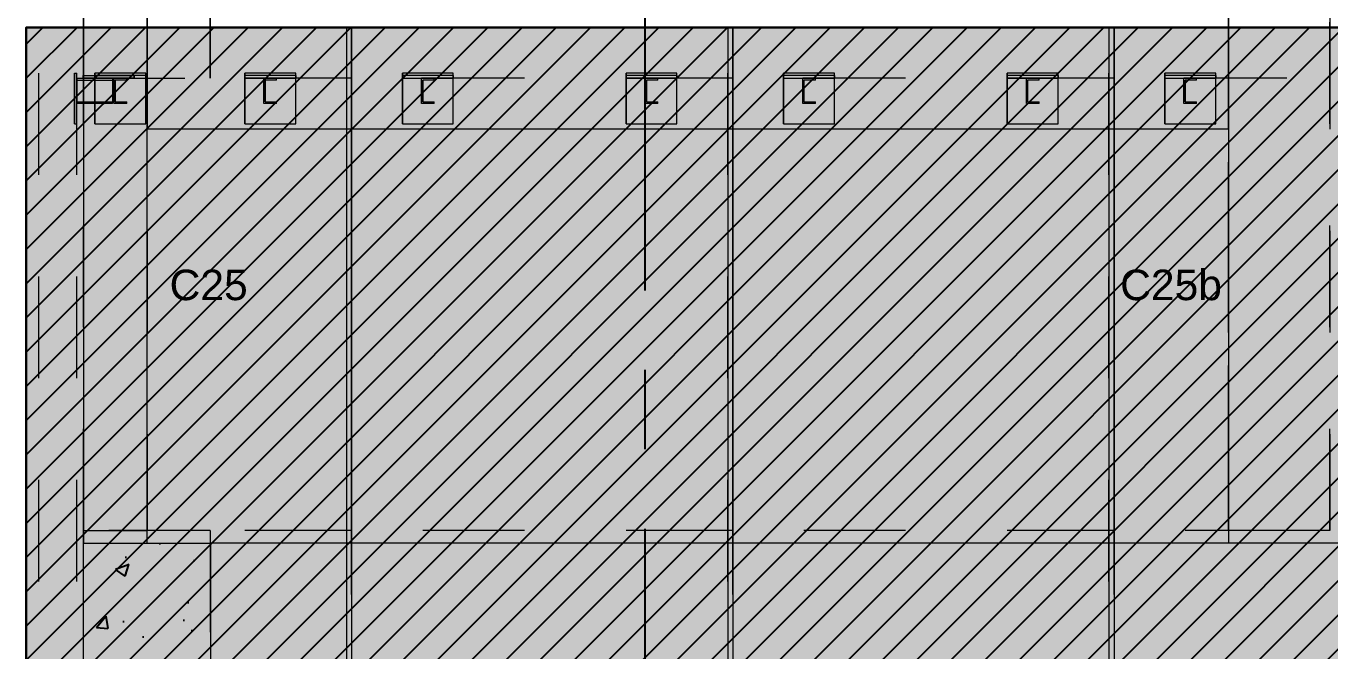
# Model space of a CAD drawing. Header units: millimetres. Extents: x 652937 to 1670132, y 1473552 to 2851037.
# Drawn here: x 754572 to 759703, y 1515147 to 1517605 of the extents above; entities that cross this region are included whole.
import ezdxf
from ezdxf.enums import TextEntityAlignment as Align
from ezdxf.xclip import XClip

# ---------------------------------------------------------------- set-up
doc = ezdxf.new("R2010")
doc.units = ezdxf.units.MM
doc.header["$XCLIPFRAME"] = 0
for name, pattern in [('TA_GL_005.00000', [13.75, 5, -1.25, 1.25, -1.25, 5]), ('XKITLINE00', [0]), ('XKITLINE02', [4, 2, -2])]:
    doc.linetypes.add(name, pattern=pattern)
doc.layers.get('Defpoints').update_dxf_attribs({"color": 255})
for name, color, linetype in [('000 - 0_SYM_DWG_GRID-BUBBLE_MAIN_COLOR_1', 3, 'Continuous'), ('000 - 0_SYM_DWG_GRIDLINE_MAIN_COLOR_251', 251, 'Continuous'), ('000 - CONCRETE_COL_WIPEOUT_', 250, 'Continuous'), ('000 - CONCRETE_WALL_HATCH_', 251, 'Continuous'), ('000 - CONCRETE_WALL_MAIN_COLOR_2', 1, 'Continuous'), ('000 - H A T C H', 9, 'Continuous'), ('CVA044__', 2, 'Continuous')]:
    doc.layers.add(name, color=color, linetype=linetype)
for name, color, linetype, lineweight in [('A-230-M_FLOOR', 2, 'Continuous', 25), ('Part', 2, 'Continuous', 0), ('S-160-M_FOUND', 2, 'Continuous', 25)]:
    doc.layers.add(name, color=color, linetype=linetype, lineweight=lineweight)
doc.styles.add('Arial', font='arial.ttf')
doc.styles.add('TA', font='', dxfattribs={"height": 4.5})
doc.styles.get('TA').set_extended_font_data('Cordia New')

# ---------------------------------------------------------------- blocks, each defined once
blk = doc.blocks.new('12')
at = {"layer": 'Part', "color": 253, "linetype": 'XKITLINE00', "lineweight": 0}
for points in [[(663505.2906, 1524491.1503), (663505.2906, 1524493.3816), (663506.5516, 1524493.3816), (663506.5516, 1524491.1503)], [(663506.5716, 1524491.1503), (663506.5716, 1524493.3816), (663508.0516, 1524493.3816), (663508.0516, 1524491.1503)], [(663508.0716, 1524491.1503), (663508.0716, 1524493.3816), (663509.5516, 1524493.3816), (663509.5516, 1524491.1503)], [(663509.5716, 1524491.1503), (663509.5716, 1524493.3816), (663511.0516, 1524493.3816), (663511.0516, 1524491.1503)]]:
    blk.add_lwpolyline(points, dxfattribs=at)
blk = doc.blocks.new('PP18_ENT3_SE_ELE2-1')
at = {"layer": 'S-160-M_FOUND'}
h = blk.add_hatch(dxfattribs=at)
h.set_pattern_fill('AR-CONC', color=1, scale=3, style=0)
h.set_pattern_definition([(50, (-92039, 13738.63), (546.554, -47.8173), [57.15, -628.65]), (355, (-92039, 13738.63), (-105.7303, 573.1705), [45.72, -502.9218]), (100.45144, (-91993.44, 13734.65), (440.8237, 525.3533), [48.57, -534.2707]), (46.1842, (-92039, 13891), (813.237, -126.127), [85.725, -942.975]), (96.63556, (-91971.2, 13880.5), (712.2124, 742.2784), [72.855, -801.407]), (351.18415, (-92039, 13891), (712.2124, 742.2784), [68.58, -754.379]), (21, (-91962.8, 13852.93), (454.8432, -306.7956), [57.15, -628.65]), (326, (-91962.8, 13852.93), (185.406, 552.564), [45.72, -502.92]), (71.45144, (-91924.9, 13827.36), (640.2493, 245.7683), [48.57, -534.2698]), (37.5, (-92038.98, 13738.63), (9.2658, 253.66512), [0, -496.824, 0, -510.54, 0, -504.825]), (7.5, (-92038.98, 13738.63), (200.459, 300.5417), [0, -291.084, 0, -485.394, 0, -192.405]), (327.5, (-92208.91, 13738.63), (406.7718, -17.18623), [0, -190.5, 0, -594.36, 0, -788.67]), (317.5, (-92285.1, 13738.63), (444.3875, 76.2795), [0, -247.65, 0, -394.716, 0, -560.07])])
h.paths.add_polyline_path([(-20210, 103500), (-19710, 103500), (-19710, 97770), (-20210, 97770)])
at = {"layer": 'A-230-M_FLOOR', "color": 4, "lineweight": 9}
for points in [[(-19960, 103500), (-19960, 114420), (-20210, 114420), (-20210, 103500)], [(-15705, 114420), (-15705, 103500)]]:
    blk.add_lwpolyline(points, dxfattribs=at)
at = {"layer": 'A-230-M_FLOOR', "color": 3, "lineweight": 9}
blk.add_lwpolyline([(-19710, 103500), (-19710, 97770), (-20210, 97770), (-20210, 103500)], close=True, dxfattribs=at)
blk.add_lwpolyline([(3835, 102450), (-4915, 102450), (-4915, 103500), (-19710, 103500)], dxfattribs=at)
at = {"layer": 'Part', "color": 1, "linetype": 'XKITLINE00', "lineweight": 0}
blk.add_line((-15705, 105130), (-19960, 105130), dxfattribs=at)
at = {"color": 4, "xscale": 1000, "yscale": 1000, "zscale": 1000}
blk.add_blockref('12', (-663525726.6, -1524387851.6), dxfattribs=at)
at = {"layer": 'CVA044__', "color": 3, "style": 'Arial'}
for s, p in [('C25', (-19871.3, 104456.7)), ('C25b', (-16131, 104456.7))]:
    blk.add_text(s, height=120, dxfattribs=at).set_placement(p)
blk = doc.blocks.new('*A25343607')
at = {"layer": 'Part', "linetype": 'XKITLINE02', "lineweight": 0}
for p, q in [((153.487407, 21.122868), (153.487407, 23.122868)), ((153.487408, 22.122868), (153.487408, 21.122868)), ((156.167361, 21.122868), (153.487407, 21.122868)), ((163.667361, 21.122868), (156.267361, 21.122868)), ((171.167361, 21.122868), (163.767361, 21.122868)), ((178.667361, 21.122868), (171.267361, 21.122868))]:
    blk.add_line(p, q, dxfattribs=at)
at = {"layer": 'Part', "linetype": 'XKITLINE00', "lineweight": 0}
for p, q in [((153.487408, 23.122868), (153.487408, 22.122868)), ((156.267361, 21.122868), (156.167361, 21.122868)), ((163.767361, 21.122868), (163.667361, 21.122868)), ((171.267361, 21.122868), (171.167361, 21.122868))]:
    blk.add_line(p, q, dxfattribs=at)
blk = doc.blocks.new('*A25353608')
at = {"layer": 'Part', "linetype": 'XKITLINE02', "lineweight": 0}
for p, q in [((153.487318, 12.222868), (153.487318, 7.222868)), ((153.487318, 12.222868), (153.487373, 12.222868)), ((156.167361, 12.222868), (153.487318, 12.222868)), ((153.487373, 12.222868), (153.487373, 6.722868)), ((163.667361, 12.222868), (156.267361, 12.222868)), ((171.167361, 12.222868), (163.767361, 12.222868)), ((178.667361, 12.222868), (171.267361, 12.222868))]:
    blk.add_line(p, q, dxfattribs=at)
at = {"layer": 'Part', "linetype": 'XKITLINE00', "lineweight": 0}
for p, q in [((156.267361, 12.222868), (156.167361, 12.222868)), ((163.767361, 12.222868), (163.667361, 12.222868)), ((171.267361, 12.222868), (171.167361, 12.222868))]:
    blk.add_line(p, q, dxfattribs=at)
blk = doc.blocks.new('*A26393712')
at = {"layer": 'Part', "linetype": 'XKITLINE02', "lineweight": 0}
for p, q in [((150.862502, 22.122868), (150.112498, 22.122868)), ((150.112502, 7.222868), (150.112502, 22.122868)), ((150.862502, 7.222868), (150.862502, 22.122868)), ((150.112498, 7.222868), (150.862502, 7.222868))]:
    blk.add_line(p, q, dxfattribs=at)
blk = doc.blocks.new('*A26403713')
at = {"layer": 'Part', "linetype": 'XKITLINE00', "lineweight": 0}
for p, q in [((150.992359, 31.472868), (150.992361, 31.472868)), ((150.992361, 31.472868), (150.992361, 22.122868)), ((152.242361, 31.472868), (150.992361, 31.472868)), ((152.242359, 31.472868), (152.242361, 31.472868)), ((152.242361, 31.472868), (152.242361, 22.122868))]:
    blk.add_line(p, q, dxfattribs=at)
at = {"layer": 'Part', "linetype": 'XKITLINE02', "lineweight": 0}
for p, q in [((150.992359, 12.222868), (150.992359, 31.472868)), ((150.992361, 31.472868), (150.992359, 31.472868)), ((152.242359, 12.222868), (152.242359, 31.472868)), ((150.992361, 22.122868), (150.992361, 12.222868)), ((152.242361, 22.122868), (152.242361, 12.222868)), ((150.992361, 12.222868), (150.992359, 12.222868)), ((150.992359, 12.222868), (152.242361, 12.222868))]:
    blk.add_line(p, q, dxfattribs=at)
blk = doc.blocks.new('*A26413714')
at = {"layer": 'Part', "linetype": 'XKITLINE02', "lineweight": 0}
for p, q in [((165.767407, 21.172868), (164.767406, 21.172868)), ((164.767406, 21.172868), (164.767406, 21.122868)), ((164.767406, 21.122868), (165.767407, 21.122868)), ((164.767407, 21.172868), (164.767407, 21.122868)), ((165.767406, 21.172868), (165.767407, 21.172868)), ((165.767406, 21.172868), (165.767406, 21.122868)), ((165.767406, 21.122868), (165.767407, 21.122868)), ((165.767407, 21.122868), (165.767407, 21.172868))]:
    blk.add_line(p, q, dxfattribs=at)
blk = doc.blocks.new('*A26423715')
at = {"layer": 'Part', "linetype": 'XKITLINE00', "lineweight": 0}
for p, q in [((175.512361, 31.472868), (173.512359, 31.472868)), ((173.512361, 31.472868), (173.512361, 22.122868)), ((175.512361, 31.472868), (175.512361, 22.122868))]:
    blk.add_line(p, q, dxfattribs=at)
at = {"layer": 'Part', "linetype": 'XKITLINE02', "lineweight": 0}
for p, q in [((173.512359, 31.472868), (173.512359, 12.222868)), ((175.512359, 12.222868), (175.512359, 31.472868)), ((173.512361, 22.122868), (173.512361, 12.222868)), ((175.512361, 22.122868), (175.512361, 12.222868)), ((175.512361, 12.222868), (173.512359, 12.222868))]:
    blk.add_line(p, q, dxfattribs=at)
blk = doc.blocks.new('*A26463719')
at = {"layer": 'Part', "linetype": 'XKITLINE00', "lineweight": 0}
for p, q in [((156.26736, 22.122868), (156.267361, 22.122868)), ((156.267361, 22.122868), (163.667361, 22.122868)), ((156.267361, 22.122868), (156.267361, 7.222868)), ((163.667361, 22.122868), (163.667361, 7.222868)), ((156.267361, 7.222868), (156.26736, 7.222868)), ((163.667361, 7.222868), (156.267361, 7.222868))]:
    blk.add_line(p, q, dxfattribs=at)
at = {"layer": 'Part', "linetype": 'XKITLINE02', "lineweight": 0}
for p, q in [((156.267361, 22.122868), (156.26736, 22.122868)), ((156.26736, 22.122868), (156.26736, 7.222868)), ((163.66736, 7.222868), (163.66736, 22.122868)), ((156.26736, 7.222868), (156.267361, 7.222868))]:
    blk.add_line(p, q, dxfattribs=at)
blk = doc.blocks.new('*A26473720')
at = {"layer": 'Part', "linetype": 'XKITLINE00', "lineweight": 0}
for p, q in [((163.76736, 22.122868), (163.767361, 22.122868)), ((163.767361, 22.122868), (171.167361, 22.122868)), ((163.767361, 22.122868), (163.767361, 7.222868)), ((171.167361, 22.122868), (171.167361, 7.222868)), ((163.767361, 7.222868), (163.76736, 7.222868)), ((171.167361, 7.222868), (163.767361, 7.222868))]:
    blk.add_line(p, q, dxfattribs=at)
at = {"layer": 'Part', "linetype": 'XKITLINE02', "lineweight": 0}
for p, q in [((163.767361, 22.122868), (163.76736, 22.122868)), ((163.76736, 22.122868), (163.76736, 7.222868)), ((171.16736, 7.222868), (171.16736, 22.122868)), ((163.76736, 7.222868), (163.767361, 7.222868))]:
    blk.add_line(p, q, dxfattribs=at)
blk = doc.blocks.new('*A26483721')
at = {"layer": 'Part', "linetype": 'XKITLINE00', "lineweight": 0}
for p, q in [((156.167361, 22.122868), (149.952037, 22.122868)), ((156.16736, 22.122868), (156.167361, 22.122868)), ((156.167361, 22.122868), (156.167361, 7.222868)), ((156.167361, 7.222868), (149.952037, 7.222868)), ((156.167361, 7.222868), (156.16736, 7.222868))]:
    blk.add_line(p, q, dxfattribs=at)
at = {"layer": 'Part', "linetype": 'XKITLINE02', "lineweight": 0}
blk.add_line((156.16736, 22.122868), (156.16736, 7.222868), dxfattribs=at)
blk = doc.blocks.new('*A26643737')
at = {"layer": 'Part', "linetype": 'XKITLINE00', "lineweight": 0}
for p, q in [((171.26736, 22.122868), (171.267361, 22.122868)), ((171.267361, 22.122868), (178.667361, 22.122868)), ((171.267361, 22.122868), (171.267361, 7.222868)), ((178.667361, 22.122868), (178.667361, 7.222868)), ((171.267361, 7.222868), (171.26736, 7.222868)), ((178.667361, 7.222868), (171.267361, 7.222868))]:
    blk.add_line(p, q, dxfattribs=at)
at = {"layer": 'Part', "linetype": 'XKITLINE02', "lineweight": 0}
for p, q in [((171.267361, 22.122868), (171.26736, 22.122868)), ((171.26736, 22.122868), (171.26736, 7.222868)), ((178.66736, 7.222868), (178.66736, 22.122868)), ((171.26736, 7.222868), (171.267361, 7.222868))]:
    blk.add_line(p, q, dxfattribs=at)
blk = doc.blocks.new('*A26753748')
at = {"layer": 'Part', "linetype": 'XKITLINE02', "lineweight": 0}
for p, q in [((162.292407, 21.122868), (162.042406, 21.122868)), ((162.042406, 20.622868), (162.042406, 21.122868)), ((162.042407, 20.622868), (162.042407, 21.122868)), ((162.292407, 21.085368), (162.067406, 21.085368)), ((162.067406, 21.085368), (162.067406, 20.660368)), ((162.067407, 20.660368), (162.067407, 21.085368)), ((162.292406, 21.085368), (162.292406, 21.122868)), ((162.292407, 21.085368), (162.292407, 21.122868)), ((162.292407, 20.622868), (162.042406, 20.622868)), ((162.067406, 20.660368), (162.292407, 20.660368)), ((162.292406, 20.622868), (162.292406, 20.660368)), ((162.292407, 20.622868), (162.292407, 20.660368))]:
    blk.add_line(p, q, dxfattribs=at)
blk = doc.blocks.new('*A26763749')
at = {"layer": 'Part', "linetype": 'XKITLINE02', "lineweight": 0}
for p, q in [((157.892407, 21.122868), (157.642406, 21.122868)), ((157.642406, 20.622868), (157.642406, 21.122868)), ((157.642407, 20.622868), (157.642407, 21.122868)), ((157.892407, 21.085368), (157.667406, 21.085368)), ((157.667406, 21.085368), (157.667406, 20.660368)), ((157.667407, 20.660368), (157.667407, 21.085368)), ((157.892406, 21.085368), (157.892406, 21.122868)), ((157.892407, 21.085368), (157.892407, 21.122868)), ((157.892407, 20.622868), (157.642406, 20.622868)), ((157.667406, 20.660368), (157.892407, 20.660368)), ((157.892406, 20.622868), (157.892406, 20.660368)), ((157.892407, 20.622868), (157.892407, 20.660368))]:
    blk.add_line(p, q, dxfattribs=at)
blk = doc.blocks.new('*A26773750')
at = {"layer": 'Part', "linetype": 'XKITLINE02', "lineweight": 0}
for p, q in [((162.667392, 21.222868), (161.66739, 21.222868)), ((161.66739, 21.222868), (161.66739, 20.222868)), ((161.667392, 20.222868), (161.667392, 21.222868)), ((162.66739, 20.222868), (162.66739, 21.222868)), ((162.667392, 20.222868), (162.667392, 21.222868)), ((161.66739, 20.222868), (162.667392, 20.222868))]:
    blk.add_line(p, q, dxfattribs=at)
blk = doc.blocks.new('*A26783751')
at = {"layer": 'Part', "linetype": 'XKITLINE02', "lineweight": 0}
for p, q in [((158.267392, 21.222868), (157.26739, 21.222868)), ((157.26739, 21.222868), (157.26739, 20.222868)), ((157.267392, 20.222868), (157.267392, 21.222868)), ((158.26739, 20.222868), (158.26739, 21.222868)), ((158.267392, 20.222868), (158.267392, 21.222868)), ((157.26739, 20.222868), (158.267392, 20.222868))]:
    blk.add_line(p, q, dxfattribs=at)
blk = doc.blocks.new('*A26793752')
at = {"layer": 'Part', "linetype": 'XKITLINE02', "lineweight": 0}
for p, q in [((165.392407, 21.122868), (165.142406, 21.122868)), ((165.142406, 20.622868), (165.142406, 21.122868)), ((165.142407, 20.622868), (165.142407, 21.122868)), ((165.392407, 21.085368), (165.167406, 21.085368)), ((165.167406, 21.085368), (165.167406, 20.660368)), ((165.167407, 20.660368), (165.167407, 21.085368)), ((165.392406, 21.085368), (165.392406, 21.122868)), ((165.392407, 21.085368), (165.392407, 21.122868)), ((165.392407, 20.622868), (165.142406, 20.622868)), ((165.167406, 20.660368), (165.392407, 20.660368)), ((165.392406, 20.622868), (165.392406, 20.660368)), ((165.392407, 20.622868), (165.392407, 20.660368))]:
    blk.add_line(p, q, dxfattribs=at)
blk = doc.blocks.new('*A26803753')
at = {"layer": 'Part', "linetype": 'XKITLINE02', "lineweight": 0}
for p, q in [((165.767392, 21.222868), (164.76739, 21.222868)), ((164.76739, 21.222868), (164.76739, 20.222868)), ((164.767392, 20.222868), (164.767392, 21.222868)), ((165.76739, 20.222868), (165.76739, 21.222868)), ((165.767392, 20.222868), (165.767392, 21.222868)), ((164.76739, 20.222868), (165.767392, 20.222868))]:
    blk.add_line(p, q, dxfattribs=at)
blk = doc.blocks.new('*A26813754')
at = {"layer": 'Part', "linetype": 'XKITLINE02', "lineweight": 0}
for p, q in [((152.217392, 21.222868), (151.21739, 21.222868)), ((151.21739, 21.222868), (151.21739, 20.222868)), ((151.217392, 20.222868), (151.217392, 21.222868)), ((152.21739, 20.222868), (152.21739, 21.222868)), ((152.217392, 20.222868), (152.217392, 21.222868)), ((151.21739, 20.222868), (152.217392, 20.222868))]:
    blk.add_line(p, q, dxfattribs=at)
blk = doc.blocks.new('*A26823755')
at = {"layer": 'Part', "linetype": 'XKITLINE02', "lineweight": 0}
for p, q in [((155.167392, 21.222868), (154.16739, 21.222868)), ((154.16739, 21.222868), (154.16739, 20.222868)), ((154.167392, 20.222868), (154.167392, 21.222868)), ((155.16739, 20.222868), (155.16739, 21.222868)), ((155.167392, 20.222868), (155.167392, 21.222868)), ((154.16739, 20.222868), (155.167392, 20.222868))]:
    blk.add_line(p, q, dxfattribs=at)
blk = doc.blocks.new('*A26833756')
at = {"layer": 'Part', "linetype": 'XKITLINE02', "lineweight": 0}
for p, q in [((151.842407, 21.122868), (151.592406, 21.122868)), ((151.592406, 20.622868), (151.592406, 21.122868)), ((151.592407, 20.622868), (151.592407, 21.122868)), ((151.842407, 21.085368), (151.617406, 21.085368)), ((151.617406, 21.085368), (151.617406, 20.660368)), ((151.617407, 20.660368), (151.617407, 21.085368)), ((151.842406, 21.085368), (151.842406, 21.122868)), ((151.842407, 21.085368), (151.842407, 21.122868)), ((151.842407, 20.622868), (151.592406, 20.622868)), ((151.617406, 20.660368), (151.842407, 20.660368)), ((151.842406, 20.622868), (151.842406, 20.660368)), ((151.842407, 20.622868), (151.842407, 20.660368))]:
    blk.add_line(p, q, dxfattribs=at)
blk = doc.blocks.new('*A26843757')
at = {"layer": 'Part', "linetype": 'XKITLINE02', "lineweight": 0}
for p, q in [((154.792407, 21.122868), (154.542406, 21.122868)), ((154.542406, 20.622868), (154.542406, 21.122868)), ((154.542407, 20.622868), (154.542407, 21.122868)), ((154.792407, 21.085368), (154.567406, 21.085368)), ((154.567406, 21.085368), (154.567406, 20.660368)), ((154.567407, 20.660368), (154.567407, 21.085368)), ((154.792406, 21.085368), (154.792406, 21.122868)), ((154.792407, 21.085368), (154.792407, 21.122868)), ((154.792407, 20.622868), (154.542406, 20.622868)), ((154.567406, 20.660368), (154.792407, 20.660368)), ((154.792406, 20.622868), (154.792406, 20.660368)), ((154.792407, 20.622868), (154.792407, 20.660368))]:
    blk.add_line(p, q, dxfattribs=at)
blk = doc.blocks.new('*A26853758')
at = {"layer": 'Part', "linetype": 'XKITLINE02', "lineweight": 0}
for p, q in [((173.267392, 21.222868), (172.26739, 21.222868)), ((172.26739, 21.222868), (172.26739, 20.222868)), ((172.267392, 20.222868), (172.267392, 21.222868)), ((173.26739, 20.222868), (173.26739, 21.222868)), ((173.267392, 20.222868), (173.267392, 21.222868)), ((172.26739, 20.222868), (173.267392, 20.222868))]:
    blk.add_line(p, q, dxfattribs=at)
blk = doc.blocks.new('*A26873760')
at = {"layer": 'Part', "linetype": 'XKITLINE02', "lineweight": 0}
for p, q in [((172.892407, 21.122868), (172.642406, 21.122868)), ((172.642406, 20.622868), (172.642406, 21.122868)), ((172.642407, 20.622868), (172.642407, 21.122868)), ((172.892407, 21.085368), (172.667406, 21.085368)), ((172.667406, 21.085368), (172.667406, 20.660368)), ((172.667407, 20.660368), (172.667407, 21.085368)), ((172.892406, 21.085368), (172.892406, 21.122868)), ((172.892407, 21.085368), (172.892407, 21.122868)), ((172.892407, 20.622868), (172.642406, 20.622868)), ((172.667406, 20.660368), (172.892407, 20.660368)), ((172.892406, 20.622868), (172.892406, 20.660368)), ((172.892407, 20.622868), (172.892407, 20.660368))]:
    blk.add_line(p, q, dxfattribs=at)
blk = doc.blocks.new('*A26893762')
at = {"layer": 'Part', "linetype": 'XKITLINE02', "lineweight": 0}
for p, q in [((170.167392, 21.222868), (169.16739, 21.222868)), ((169.16739, 21.222868), (169.16739, 20.222868)), ((169.167392, 20.222868), (169.167392, 21.222868)), ((170.16739, 20.222868), (170.16739, 21.222868)), ((170.167392, 20.222868), (170.167392, 21.222868)), ((169.16739, 20.222868), (170.167392, 20.222868))]:
    blk.add_line(p, q, dxfattribs=at)
blk = doc.blocks.new('*A26903763')
at = {"layer": 'Part', "linetype": 'XKITLINE02', "lineweight": 0}
for p, q in [((169.792407, 21.122868), (169.542406, 21.122868)), ((169.542406, 20.622868), (169.542406, 21.122868)), ((169.542407, 20.622868), (169.542407, 21.122868)), ((169.792407, 21.085368), (169.567406, 21.085368)), ((169.567406, 21.085368), (169.567406, 20.660368)), ((169.567407, 20.660368), (169.567407, 21.085368)), ((169.792406, 21.085368), (169.792406, 21.122868)), ((169.792407, 21.085368), (169.792407, 21.122868)), ((169.792407, 20.622868), (169.542406, 20.622868)), ((169.567406, 20.660368), (169.792407, 20.660368)), ((169.792406, 20.622868), (169.792406, 20.660368)), ((169.792407, 20.622868), (169.792407, 20.660368))]:
    blk.add_line(p, q, dxfattribs=at)
blk = doc.blocks.new('*A26923765')
at = {"layer": 'Part', "linetype": 'XKITLINE02', "lineweight": 0}
for p, q in [((150.987372, 12.222868), (150.987376, 12.222868)), ((153.487376, 12.222868), (150.987376, 12.222868)), ((150.987376, 12.222868), (150.987376, 7.222868)), ((153.487372, 12.222868), (153.487376, 12.222868)), ((153.487376, 12.222868), (153.487376, 7.222868)), ((151.842408, 6.722868), (151.592408, 6.722868))]:
    blk.add_line(p, q, dxfattribs=at)
at = {"layer": 'Part', "linetype": 'XKITLINE00', "lineweight": 0}
for p, q in [((150.987376, 7.222868), (150.987376, 6.722868)), ((153.487376, 7.222868), (153.487376, 6.722868)), ((150.987372, 6.722868), (150.987376, 6.722868)), ((150.987376, 6.722868), (151.592408, 6.722868)), ((153.487376, 6.722868), (151.842408, 6.722868)), ((153.487372, 6.722868), (153.487376, 6.722868))]:
    blk.add_line(p, q, dxfattribs=at)
blk = doc.blocks.new('*A26973770')
at = {"layer": 'Part', "linetype": 'XKITLINE00', "lineweight": 0}
for p, q in [((150.987407, 23.122868), (150.987405, 23.122868)), ((150.987407, 23.122868), (150.992361, 23.122868)), ((150.987407, 23.122868), (150.987407, 22.122868)), ((153.487407, 23.122868), (152.242361, 23.122868))]:
    blk.add_line(p, q, dxfattribs=at)
at = {"layer": 'Part', "linetype": 'XKITLINE02', "lineweight": 0}
for p, q in [((152.242361, 23.122868), (150.992361, 23.122868)), ((153.487407, 21.122868), (153.487407, 23.122868)), ((150.987407, 22.122868), (150.987407, 21.122868)), ((150.987405, 21.122868), (153.487407, 21.122868))]:
    blk.add_line(p, q, dxfattribs=at)
blk = doc.blocks.new('*A26983771')
at = {"layer": 'Part', "linetype": 'XKITLINE02', "lineweight": 0}
for p, q in [((150.862482, 21.122868), (151.562482, 21.122868)), ((150.862482, 21.122868), (150.862482, 20.622868)), ((150.862482, 21.085368), (151.562482, 21.085368)), ((151.562482, 21.122868), (151.562482, 20.622868)), ((150.862482, 20.660368), (151.562482, 20.660368)), ((150.862482, 20.622868), (150.862482, 20.660368)), ((151.562482, 20.622868), (150.862482, 20.622868)), ((151.562482, 20.622868), (151.562482, 20.660368))]:
    blk.add_line(p, q, dxfattribs=at)
blk = doc.blocks.new('*A26993772')
at = {"layer": 'Part', "linetype": 'XKITLINE02', "lineweight": 0}
for p, q in [((150.987389, 21.172868), (151.98739, 21.172868)), ((150.987389, 21.172868), (150.987389, 21.122868)), ((151.98739, 21.122868), (150.987389, 21.122868)), ((150.98739, 21.122868), (150.98739, 21.172868)), ((151.987389, 21.122868), (151.987389, 21.172868)), ((151.98739, 21.172868), (151.98739, 21.122868))]:
    blk.add_line(p, q, dxfattribs=at)
blk = doc.blocks.new('*A27003773')
at = {"layer": 'Part', "linetype": 'XKITLINE02', "lineweight": 0}
for p, q in [((150.812465, 21.222868), (150.812498, 21.222868)), ((150.812465, 20.222868), (150.812465, 21.222868)), ((150.812465, 21.222868), (150.862498, 21.222868)), ((150.812498, 21.222868), (150.812498, 20.222868)), ((150.862465, 20.222868), (150.862465, 21.222868)), ((150.862498, 20.222868), (150.862498, 21.222868)), ((150.812498, 20.222868), (150.812465, 20.222868)), ((150.812465, 20.222868), (150.862498, 20.222868))]:
    blk.add_line(p, q, dxfattribs=at)
blk = doc.blocks.new('*A27013774')
at = {"layer": 'Part', "linetype": 'XKITLINE02', "lineweight": 0}
for p, q in [((158.267407, 21.172868), (157.267406, 21.172868)), ((157.267406, 21.172868), (157.267406, 21.122868)), ((157.267406, 21.122868), (158.267407, 21.122868)), ((157.267407, 21.172868), (157.267407, 21.122868)), ((158.267406, 21.172868), (158.267407, 21.172868)), ((158.267406, 21.172868), (158.267406, 21.122868)), ((158.267406, 21.122868), (158.267407, 21.122868)), ((158.267407, 21.122868), (158.267407, 21.172868))]:
    blk.add_line(p, q, dxfattribs=at)
blk = doc.blocks.new('*A27023775')
at = {"layer": 'Part', "linetype": 'XKITLINE02', "lineweight": 0}
for p, q in [((152.217407, 21.172868), (151.217406, 21.172868)), ((151.217406, 21.172868), (151.217406, 21.122868)), ((151.217406, 21.122868), (152.217407, 21.122868)), ((151.217407, 21.172868), (151.217407, 21.122868)), ((152.217406, 21.172868), (152.217407, 21.172868)), ((152.217406, 21.172868), (152.217406, 21.122868)), ((152.217406, 21.122868), (152.217407, 21.122868)), ((152.217407, 21.122868), (152.217407, 21.172868))]:
    blk.add_line(p, q, dxfattribs=at)
blk = doc.blocks.new('*A27033776')
at = {"layer": 'Part', "linetype": 'XKITLINE02', "lineweight": 0}
for p, q in [((155.167407, 21.172868), (154.167406, 21.172868)), ((154.167406, 21.172868), (154.167406, 21.122868)), ((154.167406, 21.122868), (155.167407, 21.122868)), ((154.167407, 21.172868), (154.167407, 21.122868)), ((155.167406, 21.172868), (155.167407, 21.172868)), ((155.167406, 21.172868), (155.167406, 21.122868)), ((155.167406, 21.122868), (155.167407, 21.122868)), ((155.167407, 21.122868), (155.167407, 21.172868))]:
    blk.add_line(p, q, dxfattribs=at)
blk = doc.blocks.new('*A27043777')
at = {"layer": 'Part', "linetype": 'XKITLINE02', "lineweight": 0}
for p, q in [((162.667407, 21.172868), (161.667406, 21.172868)), ((161.667406, 21.172868), (161.667406, 21.122868)), ((161.667406, 21.122868), (162.667407, 21.122868)), ((161.667407, 21.172868), (161.667407, 21.122868)), ((162.667406, 21.172868), (162.667407, 21.172868)), ((162.667406, 21.172868), (162.667406, 21.122868)), ((162.667406, 21.122868), (162.667407, 21.122868)), ((162.667407, 21.122868), (162.667407, 21.172868))]:
    blk.add_line(p, q, dxfattribs=at)
blk = doc.blocks.new('*A27153788')
at = {"layer": 'Part', "linetype": 'XKITLINE02', "lineweight": 0}
for p, q in [((170.167407, 21.172868), (169.167406, 21.172868)), ((169.167406, 21.172868), (169.167406, 21.122868)), ((169.167406, 21.122868), (170.167407, 21.122868)), ((169.167407, 21.172868), (169.167407, 21.122868)), ((170.167406, 21.172868), (170.167407, 21.172868)), ((170.167406, 21.172868), (170.167406, 21.122868)), ((170.167406, 21.122868), (170.167407, 21.122868)), ((170.167407, 21.122868), (170.167407, 21.172868))]:
    blk.add_line(p, q, dxfattribs=at)
blk = doc.blocks.new('*A27163789')
at = {"layer": 'Part', "linetype": 'XKITLINE02', "lineweight": 0}
for p, q in [((173.267407, 21.172868), (172.267406, 21.172868)), ((172.267406, 21.172868), (172.267406, 21.122868)), ((172.267406, 21.122868), (173.267407, 21.122868)), ((172.267407, 21.172868), (172.267407, 21.122868)), ((173.267406, 21.172868), (173.267407, 21.172868)), ((173.267406, 21.172868), (173.267406, 21.122868)), ((173.267406, 21.122868), (173.267407, 21.122868)), ((173.267407, 21.122868), (173.267407, 21.172868))]:
    blk.add_line(p, q, dxfattribs=at)
blk = doc.blocks.new('PP18_ENT3_SE_ELE2-2')
at = {"lineweight": 0, "xscale": 200, "yscale": 200, "zscale": 200}
for name in ['*A26403713', '*A26423715', '*A26973770', '*A25343607', '*A26483721', '*A26393712', '*A26463719', '*A26473720', '*A26643737', '*A27003773', '*A26983771', '*A26993772', '*A26813754', '*A27023775', '*A26833756', '*A26823755', '*A27033776', '*A26843757', '*A26783751', '*A27013774', '*A26763749', '*A26773750', '*A27043777', '*A26753748', '*A26803753', '*A26413714', '*A26793752', '*A26893762', '*A27153788', '*A26903763', '*A26853758', '*A27163789', '*A26873760', '*A26923765', '*A25353608']:
    blk.add_blockref(name, (-50408.4678, 101105.4264), dxfattribs=at)
blk = doc.blocks.new('*U6169')
at = {"layer": '000 - 0_SYM_DWG_GRIDLINE_MAIN_COLOR_251', "linetype": 'ByBlock', "ltscale": 5}
blk.add_line((16, 0), (-308.66, 0), dxfattribs=at)
at = {"style": 'TA', "flags": 1}
blk.add_attdef('LOCATION', (6, -6), '', height=4.5, rotation=270, dxfattribs=at)
at = {"layer": '000 - 0_SYM_DWG_GRID-BUBBLE_MAIN_COLOR_1', "style": 'Arial'}
blk.add_attdef('GRID-HEAD', text='', height=4, rotation=90, dxfattribs=at).set_placement((50, 0), align=Align.MIDDLE_CENTER)
blk = doc.blocks.new('W-1-PP18-ST_ENT3_REV02_20260413-044638_PP18_ENT3_ELE2-DIM')
at = {"layer": '000 - 0_SYM_DWG_GRIDLINE_MAIN_COLOR_251', "color": 6, "linetype": 'TA_GL_005.00000', "xscale": 50, "yscale": 50, "zscale": 50, "rotation": 270}
blk.add_blockref('*U6169', (-18000, 100920), dxfattribs=at)
blk = doc.blocks.new('*U6174')
at = {"layer": '000 - H A T C H'}
h = blk.add_hatch(dxfattribs=at)
h.set_pattern_fill('AR-CONC', color=8, scale=0.05)
h.paths.add_polyline_path([(7281, 0), (0, 0), (0, -2980), (15523, -2980), (15523, 9340), (7281, 9340)])
at = {"layer": '000 - CONCRETE_COL_WIPEOUT_', "color": 0}
blk.add_lwpolyline([(7281, 0), (7281, 9340), (15523, 9340), (15523, -2980), (0, -2980), (0, 0), (7281, 0), (7281, 0), (7281, 0), (7281, 0), (7281, 0), (7281, 0)], close=True, dxfattribs=at)
blk = doc.blocks.new('A$Cfa402d38')
at = {"layer": 'Defpoints'}
blk.add_lwpolyline([(314, -1870), (314, -4850), (15837, -4850), (15837, 7470), (7595, 7470), (7595, -1870)], close=True, dxfattribs=at)
at = {"layer": '000 - CONCRETE_WALL_MAIN_COLOR_2'}
blk.add_blockref('*U6174', (314, -1870), dxfattribs=at)
at = {"layer": '000 - CONCRETE_WALL_HATCH_'}
h = blk.add_hatch(dxfattribs=at)
h.set_pattern_fill('ANSI31', color=1, scale=30)
h.paths.add_polyline_path([(314, -1870), (314, -4850), (15837, -4850), (15837, 7470), (7595, 7470), (7595, -1870)])

msp = doc.modelspace()

# ---------------------------------------------------------------- block references
at = {"color": 6}
msp.add_blockref('A$Cfa402d38', (754258.1769, 1519470.4203), dxfattribs=at)

# ---------------------------------------------------------------- next in the draw order: block references
ref = msp.add_blockref('PP18_ENT3_SE_ELE2-2', (775008.1769, 1412070.4203), dxfattribs=at)
XClip(ref).set_block_clipping_path([(-26088.7758649617, 100920), (12661.2241350383, 117178.2602934372)])

# ---------------------------------------------------------------- next in the draw order: block references
ref = msp.add_blockref('PP18_ENT3_SE_ELE2-1', (775008.1769, 1412070.4203), dxfattribs=at)
XClip(ref).set_block_clipping_path([(-21816.709593582, 100920), (8800.0000001194, 118767.7153737911)])

# ---------------------------------------------------------------- next in the draw order: block references
msp.add_blockref('W-1-PP18-ST_ENT3_REV02_20260413-044638_PP18_ENT3_ELE2-DIM', (775008.1769, 1412070.4203), dxfattribs=at)

doc.saveas('drawing.dxf')
